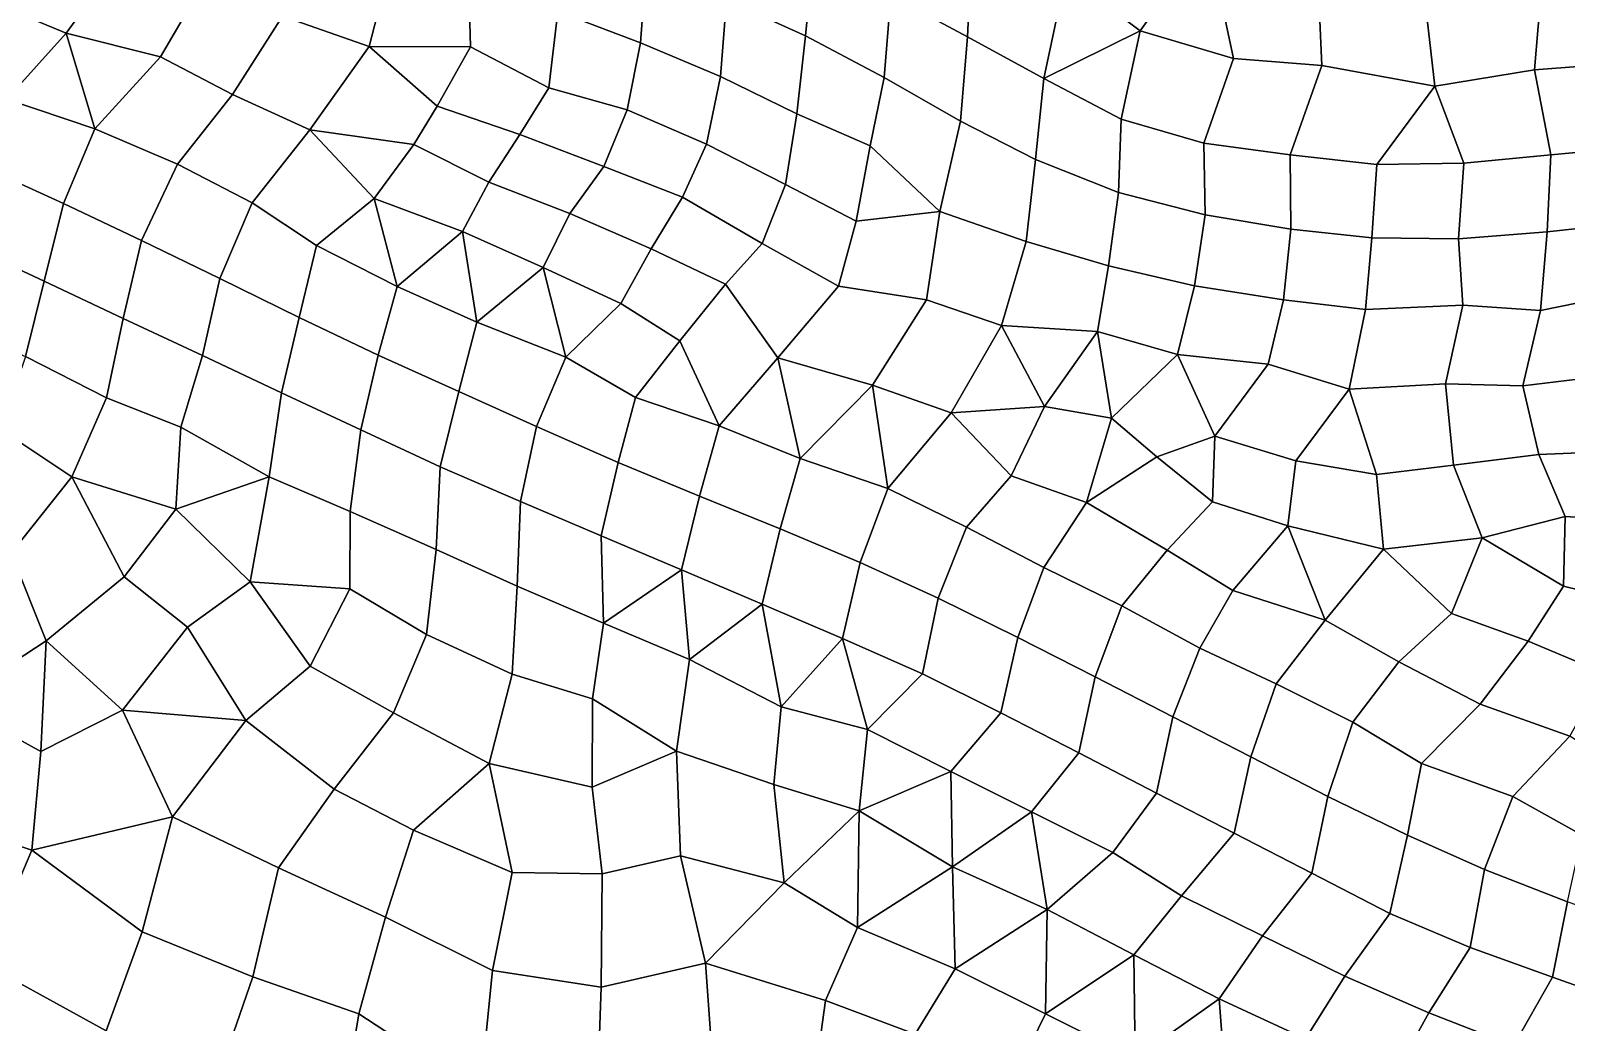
# Model space of a CAD drawing. Extents: x 391089 to 406232, y 6461839 to 6471033.
# Drawn here: x 402338.6 to 402426.8, y 6469712.3 to 6469769.2 of the extents above; entities that cross this region are included whole.
import ezdxf

# ---------------------------------------------------------------- set-up
doc = ezdxf.new("R2010")
doc.units = 0
doc.layers.add('MESH_ELEMS', color=18, linetype='CONTINUOUS')
doc.layers.add('MESH_NODES', color=18, linetype='CONTINUOUS')

msp = doc.modelspace()

# ---------------------------------------------------------------- linework, layer by layer
at = {"layer": 'MESH_ELEMS', "color": 178}
for points in [[(402402.341, 6469769.22, 1.005), (402406.213, 6469774.63, 0.934), (402400.548, 6469776.51, 0.962), (402398.069, 6469772.44, 1.011)], [(402378.597, 6469771, 0.669), (402383.129, 6469768.93, 0.712), (402383.582, 6469773.57, 0.915), (402378.987, 6469775.55, 0.883)], [(402340.678, 6469769.08, 0.218), (402343.689, 6469773.23, 0.322), (402339.646, 6469774.88, 0.326), (402336.082, 6469770.99, 0.221)], [(402353.1, 6469770.06, 0.331), (402358.067, 6469768.32, 0.32), (402359.41, 6469773.53, 0.558), (402354.979, 6469775.07, 0.487)], [(402373.976, 6469772.91, 0.663), (402369.301, 6469774.74, 0.684), (402368.9, 6469770.34, 0.539), (402373.646, 6469768.54, 0.476)], [(402407.706, 6469767.64, 1.024), (402406.213, 6469774.63, 0.934), (402402.341, 6469769.22, 1.005), (402407.706, 6469767.64, 1.024)], [(402412.475, 6469773.7, 0.925), (402406.213, 6469774.63, 0.934), (402407.706, 6469767.64, 1.024), (402412.768, 6469767.24, 1.027)], [(402363.785, 6469772.48, 0.699), (402359.41, 6469773.53, 0.558), (402358.067, 6469768.32, 0.32), (402363.887, 6469768.31, 0.274)], [(402383.129, 6469768.93, 0.712), (402387.645, 6469766.54, 0.729), (402388.021, 6469771.26, 1.064), (402383.582, 6469773.57, 0.915)], [(402392.678, 6469774.14, 1.048), (402388.021, 6469771.26, 1.064), (402392.42, 6469768.87, 0.968), (402392.678, 6469774.14, 1.048)], [(402398.069, 6469772.44, 1.011), (402392.678, 6469774.14, 1.048), (402392.42, 6469768.87, 0.968), (402396.818, 6469766.48, 0.915)], [(402412.768, 6469767.24, 1.027), (402419.26, 6469766.04, 0.81), (402418.669, 6469771.26, 0.839), (402412.475, 6469773.7, 0.925)], [(402343.689, 6469773.23, 0.322), (402340.678, 6469769.08, 0.218), (402346.101, 6469767.73, 0.261), (402348.458, 6469771.77, 0.33)], [(402368.9, 6469770.34, 0.539), (402363.785, 6469772.48, 0.699), (402363.887, 6469768.31, 0.274), (402368.386, 6469765.95, 0.28)], [(402373.646, 6469768.54, 0.476), (402378.238, 6469766.6, 0.471), (402378.597, 6469771, 0.669), (402373.976, 6469772.91, 0.663)], [(402430.497, 6469767.4, 0.898), (402431.986, 6469772.59, 0.994), (402425.395, 6469771.97, 0.914), (402424.985, 6469766.99, 0.835)], [(402350.228, 6469765.56, 0.276), (402353.1, 6469770.06, 0.331), (402348.458, 6469771.77, 0.33), (402346.101, 6469767.73, 0.261)], [(402396.818, 6469766.48, 0.915), (402402.341, 6469769.22, 1.005), (402398.069, 6469772.44, 1.011), (402396.818, 6469766.48, 0.915)], [(402424.985, 6469766.99, 0.835), (402425.395, 6469771.97, 0.914), (402418.669, 6469771.26, 0.839), (402419.26, 6469766.04, 0.81)], [(402336.082, 6469770.99, 0.221), (402333.189, 6469767.33, 0.247), (402337.272, 6469765.29, 0.364), (402340.678, 6469769.08, 0.218)], [(402378.238, 6469766.6, 0.471), (402382.624, 6469764.45, 0.44), (402383.129, 6469768.93, 0.712), (402378.597, 6469771, 0.669)], [(402387.645, 6469766.54, 0.729), (402392.024, 6469764.03, 0.702), (402392.42, 6469768.87, 0.968), (402388.021, 6469771.26, 1.064)], [(402353.1, 6469770.06, 0.331), (402350.228, 6469765.56, 0.276), (402354.661, 6469763.53, 0.25), (402358.067, 6469768.32, 0.32)], [(402368.386, 6469765.95, 0.28), (402372.885, 6469764.68, 0.306), (402373.646, 6469768.54, 0.476), (402368.9, 6469770.34, 0.539)], [(402337.272, 6469765.29, 0.364), (402342.316, 6469763.59, 0.356), (402340.678, 6469769.08, 0.218), (402337.272, 6469765.29, 0.364)], [(402340.678, 6469769.08, 0.218), (402342.316, 6469763.59, 0.356), (402346.101, 6469767.73, 0.261), (402340.678, 6469769.08, 0.218)], [(402387.645, 6469766.54, 0.729), (402383.129, 6469768.93, 0.712), (402382.624, 6469764.45, 0.44), (402386.846, 6469762.62, 0.488)], [(402401.251, 6469764.15, 0.925), (402402.341, 6469769.22, 1.005), (402396.818, 6469766.48, 0.915), (402401.251, 6469764.15, 0.925)], [(402407.706, 6469767.64, 1.024), (402402.341, 6469769.22, 1.005), (402401.251, 6469764.15, 0.925), (402406, 6469762.77, 0.928)], [(402358.067, 6469768.32, 0.32), (402354.661, 6469763.53, 0.25), (402360.638, 6469762.7, 0.161), (402361.974, 6469764.89, 0.183)], [(402358.067, 6469768.32, 0.32), (402361.974, 6469764.89, 0.183), (402363.887, 6469768.31, 0.274), (402358.067, 6469768.32, 0.32)], [(402366.724, 6469763.28, 0.229), (402368.386, 6469765.95, 0.28), (402363.887, 6469768.31, 0.274), (402361.974, 6469764.89, 0.183)], [(402372.885, 6469764.68, 0.306), (402377.449, 6469762.72, 0.288), (402378.238, 6469766.6, 0.471), (402373.646, 6469768.54, 0.476)], [(402396.818, 6469766.48, 0.915), (402392.42, 6469768.87, 0.968), (402392.024, 6469764.03, 0.702), (402396.325, 6469761.83, 0.686)], [(402347.065, 6469761.56, 0.358), (402350.228, 6469765.56, 0.276), (402346.101, 6469767.73, 0.261), (402342.316, 6469763.59, 0.356)], [(402410.963, 6469762.11, 0.954), (402412.768, 6469767.24, 1.027), (402407.706, 6469767.64, 1.024), (402406, 6469762.77, 0.928)], [(402415.935, 6469761.55, 0.845), (402419.26, 6469766.04, 0.81), (402412.768, 6469767.24, 1.027), (402410.963, 6469762.11, 0.954)], [(402430.497, 6469767.4, 0.898), (402424.985, 6469766.99, 0.835), (402425.915, 6469762.1, 0.808), (402430.899, 6469762.57, 0.83)], [(402382.624, 6469764.45, 0.44), (402378.238, 6469766.6, 0.471), (402377.449, 6469762.72, 0.288), (402381.97, 6469760.39, 0.246)], [(402392.024, 6469764.03, 0.702), (402387.645, 6469766.54, 0.729), (402386.846, 6469762.62, 0.488), (402390.839, 6469758.84, 0.503)], [(402401.251, 6469764.15, 0.925), (402396.818, 6469766.48, 0.915), (402396.325, 6469761.83, 0.686), (402401.098, 6469759.94, 0.644)], [(402420.932, 6469761.62, 0.779), (402425.915, 6469762.1, 0.808), (402424.985, 6469766.99, 0.835), (402419.26, 6469766.04, 0.81)], [(402351.353, 6469759.35, 0.439), (402354.661, 6469763.53, 0.25), (402350.228, 6469765.56, 0.276), (402347.065, 6469761.56, 0.358)], [(402371.549, 6469761.44, 0.229), (402372.885, 6469764.68, 0.306), (402368.386, 6469765.95, 0.28), (402366.724, 6469763.28, 0.229)], [(402419.26, 6469766.04, 0.81), (402415.935, 6469761.55, 0.845), (402420.932, 6469761.62, 0.779), (402419.26, 6469766.04, 0.81)], [(402342.316, 6469763.59, 0.356), (402337.272, 6469765.29, 0.364), (402335.823, 6469761.46, 1.236), (402340.521, 6469759.31, 0.835)], [(402364.942, 6469760.54, 0.173), (402366.724, 6469763.28, 0.229), (402361.974, 6469764.89, 0.183), (402360.638, 6469762.7, 0.161)], [(402376.06, 6469759.68, 0.225), (402377.449, 6469762.72, 0.288), (402372.885, 6469764.68, 0.306), (402371.549, 6469761.44, 0.229)], [(402386.846, 6469762.62, 0.488), (402382.624, 6469764.45, 0.44), (402381.97, 6469760.39, 0.246), (402386.038, 6469758.29, 0.403)], [(402396.325, 6469761.83, 0.686), (402392.024, 6469764.03, 0.702), (402390.839, 6469758.84, 0.503), (402395.804, 6469757.12, 0.549)], [(402406, 6469762.77, 0.928), (402401.251, 6469764.15, 0.925), (402401.098, 6469759.94, 0.644), (402406.067, 6469758.66, 0.737)], [(402340.521, 6469759.31, 0.835), (402345.011, 6469757.19, 0.786), (402347.065, 6469761.56, 0.358), (402342.316, 6469763.59, 0.356)], [(402355.059, 6469756.9, 0.487), (402358.358, 6469759.6, 0.185), (402354.661, 6469763.53, 0.25), (402351.353, 6469759.35, 0.439)], [(402360.638, 6469762.7, 0.161), (402354.661, 6469763.53, 0.25), (402358.358, 6469759.6, 0.185), (402360.638, 6469762.7, 0.161)], [(402371.549, 6469761.44, 0.229), (402366.724, 6469763.28, 0.229), (402364.942, 6469760.54, 0.173), (402369.603, 6469758.73, 0.174)], [(402410.963, 6469762.11, 0.954), (402406, 6469762.77, 0.928), (402406.067, 6469758.66, 0.737), (402410.99, 6469757.83, 0.889)], [(402363.429, 6469757.71, 0.236), (402364.942, 6469760.54, 0.173), (402360.638, 6469762.7, 0.161), (402358.358, 6469759.6, 0.185)], [(402381.97, 6469760.39, 0.246), (402377.449, 6469762.72, 0.288), (402376.06, 6469759.68, 0.225), (402380.633, 6469757.02, 0.247)], [(402390.839, 6469758.84, 0.503), (402386.846, 6469762.62, 0.488), (402386.038, 6469758.29, 0.403), (402390.839, 6469758.84, 0.503)], [(402415.935, 6469761.55, 0.845), (402410.963, 6469762.11, 0.954), (402410.99, 6469757.83, 0.889), (402415.648, 6469757.34, 0.812)], [(402425.714, 6469757.68, 1.011), (402425.915, 6469762.1, 0.808), (402420.932, 6469761.62, 0.779), (402420.616, 6469757.28, 1.009)], [(402430.655, 6469758.21, 1.023), (402430.899, 6469762.57, 0.83), (402425.915, 6469762.1, 0.808), (402425.714, 6469757.68, 1.011)], [(402334.86, 6469756.98, 1.026), (402339.408, 6469754.85, 1.02), (402340.521, 6469759.31, 0.835), (402335.823, 6469761.46, 1.236)], [(402351.353, 6469759.35, 0.439), (402347.065, 6469761.56, 0.358), (402345.011, 6469757.19, 0.786), (402349.495, 6469755, 1.112)], [(402374.26, 6469756.71, 0.227), (402376.06, 6469759.68, 0.225), (402371.549, 6469761.44, 0.229), (402369.603, 6469758.73, 0.174)], [(402401.098, 6469759.94, 0.644), (402396.325, 6469761.83, 0.686), (402395.804, 6469757.12, 0.549), (402400.515, 6469755.72, 0.529)], [(402420.616, 6469757.28, 1.009), (402420.932, 6469761.62, 0.779), (402415.935, 6469761.55, 0.845), (402415.648, 6469757.34, 0.812)], [(402368.06, 6469755.64, 0.241), (402369.603, 6469758.73, 0.174), (402364.942, 6469760.54, 0.173), (402363.429, 6469757.71, 0.236)], [(402386.038, 6469758.29, 0.403), (402381.97, 6469760.39, 0.246), (402380.633, 6469757.02, 0.247), (402385.03, 6469754.56, 0.375)], [(402339.408, 6469754.85, 1.02), (402343.955, 6469752.71, 1.034), (402345.011, 6469757.19, 0.786), (402340.521, 6469759.31, 0.835)], [(402349.495, 6469755, 1.112), (402354.052, 6469752.77, 0.95), (402355.059, 6469756.9, 0.487), (402351.353, 6469759.35, 0.439)], [(402358.358, 6469759.6, 0.185), (402355.059, 6469756.9, 0.487), (402359.692, 6469754.55, 0.487), (402358.358, 6469759.6, 0.185)], [(402363.429, 6469757.71, 0.236), (402358.358, 6469759.6, 0.185), (402359.692, 6469754.55, 0.487), (402363.429, 6469757.71, 0.236)], [(402376.06, 6469759.68, 0.225), (402374.26, 6469756.71, 0.227), (402378.532, 6469754.68, 0.282), (402380.633, 6469757.02, 0.247)], [(402406.067, 6469758.66, 0.737), (402401.098, 6469759.94, 0.644), (402400.515, 6469755.72, 0.529), (402405.47, 6469754.59, 0.484)], [(402372.526, 6469753.57, 0.338), (402374.26, 6469756.71, 0.227), (402369.603, 6469758.73, 0.174), (402368.06, 6469755.64, 0.241)], [(402390.081, 6469753.78, 0.442), (402390.839, 6469758.84, 0.503), (402386.038, 6469758.29, 0.403), (402385.03, 6469754.56, 0.375)], [(402395.804, 6469757.12, 0.549), (402390.839, 6469758.84, 0.503), (402390.081, 6469753.78, 0.442), (402394.371, 6469752.31, 0.462)], [(402410.99, 6469757.83, 0.889), (402406.067, 6469758.66, 0.737), (402405.47, 6469754.59, 0.484), (402410.57, 6469753.77, 0.549)], [(402364.256, 6469752.49, 0.426), (402363.429, 6469757.71, 0.236), (402359.692, 6469754.55, 0.487), (402364.256, 6469752.49, 0.426)], [(402364.256, 6469752.49, 0.426), (402368.06, 6469755.64, 0.241), (402363.429, 6469757.71, 0.236), (402364.256, 6469752.49, 0.426)], [(402415.648, 6469757.34, 0.812), (402410.99, 6469757.83, 0.889), (402410.57, 6469753.77, 0.549), (402415.282, 6469753.23, 0.73)], [(402425.328, 6469753.17, 1.131), (402425.714, 6469757.68, 1.011), (402420.616, 6469757.28, 1.009), (402420.86, 6469753.47, 1.091)], [(402430.771, 6469754.28, 0.981), (402430.655, 6469758.21, 1.023), (402425.714, 6469757.68, 1.011), (402425.328, 6469753.17, 1.131)], [(402339.408, 6469754.85, 1.02), (402334.86, 6469756.98, 1.026), (402333.58, 6469752.63, 1.114), (402338.349, 6469750.53, 1.104)], [(402343.955, 6469752.71, 1.034), (402348.503, 6469750.58, 1.087), (402349.495, 6469755, 1.112), (402345.011, 6469757.19, 0.786)], [(402354.052, 6469752.77, 0.95), (402358.589, 6469750.6, 0.975), (402359.692, 6469754.55, 0.487), (402355.059, 6469756.9, 0.487)], [(402375.92, 6469751.42, 0.443), (402378.532, 6469754.68, 0.282), (402374.26, 6469756.71, 0.227), (402372.526, 6469753.57, 0.338)], [(402385.03, 6469754.56, 0.375), (402380.633, 6469757.02, 0.247), (402378.532, 6469754.68, 0.282), (402381.545, 6469750.44, 0.409)], [(402394.371, 6469752.31, 0.462), (402399.899, 6469751.96, 0.438), (402400.515, 6469755.72, 0.529), (402395.804, 6469757.12, 0.549)], [(402420.616, 6469757.28, 1.009), (402415.648, 6469757.34, 0.812), (402415.282, 6469753.23, 0.73), (402420.86, 6469753.47, 1.091)], [(402404.489, 6469750.63, 0.39), (402405.47, 6469754.59, 0.484), (402400.515, 6469755.72, 0.529), (402399.899, 6469751.96, 0.438)], [(402343.955, 6469752.71, 1.034), (402339.408, 6469754.85, 1.02), (402338.349, 6469750.53, 1.104), (402342.994, 6469748.15, 1.141)], [(402354.052, 6469752.77, 0.95), (402349.495, 6469755, 1.112), (402348.503, 6469750.58, 1.087), (402353.05, 6469748.44, 1.104)], [(402369.363, 6469750.48, 0.752), (402368.06, 6469755.64, 0.241), (402364.256, 6469752.49, 0.426), (402369.363, 6469750.48, 0.752)], [(402369.363, 6469750.48, 0.752), (402372.526, 6469753.57, 0.338), (402368.06, 6469755.64, 0.241), (402369.363, 6469750.48, 0.752)], [(402364.256, 6469752.49, 0.426), (402359.692, 6469754.55, 0.487), (402358.589, 6469750.6, 0.975), (402363.222, 6469748.51, 0.991)], [(402381.545, 6469750.44, 0.409), (402378.532, 6469754.68, 0.282), (402375.92, 6469751.42, 0.443), (402378.173, 6469746.54, 0.976)], [(402386.967, 6469748.87, 0.461), (402390.081, 6469753.78, 0.442), (402385.03, 6469754.56, 0.375), (402381.545, 6469750.44, 0.409)], [(402409.697, 6469750.08, 0.48), (402410.57, 6469753.77, 0.549), (402405.47, 6469754.59, 0.484), (402404.489, 6469750.63, 0.39)], [(402430.005, 6469749.53, 1.024), (402430.771, 6469754.28, 0.981), (402425.328, 6469753.17, 1.131), (402424.313, 6469748.84, 0.67)], [(402373.375, 6469748.16, 0.891), (402375.92, 6469751.42, 0.443), (402372.526, 6469753.57, 0.338), (402369.363, 6469750.48, 0.752)], [(402391.492, 6469747.28, 0.466), (402394.371, 6469752.31, 0.462), (402390.081, 6469753.78, 0.442), (402386.967, 6469748.87, 0.461)], [(402414.348, 6469748.65, 0.512), (402415.282, 6469753.23, 0.73), (402410.57, 6469753.77, 0.549), (402409.697, 6469750.08, 0.48)], [(402419.878, 6469748.96, 0.536), (402420.86, 6469753.47, 1.091), (402415.282, 6469753.23, 0.73), (402414.348, 6469748.65, 0.512)], [(402424.313, 6469748.84, 0.67), (402425.328, 6469753.17, 1.131), (402420.86, 6469753.47, 1.091), (402419.878, 6469748.96, 0.536)], [(402342.994, 6469748.15, 1.141), (402347.259, 6469746.47, 1.198), (402348.503, 6469750.58, 1.087), (402343.955, 6469752.71, 1.034)], [(402358.589, 6469750.6, 0.975), (402354.052, 6469752.77, 0.95), (402353.05, 6469748.44, 1.104), (402357.598, 6469746.31, 1.13)], [(402369.363, 6469750.48, 0.752), (402364.256, 6469752.49, 0.426), (402363.222, 6469748.51, 0.991), (402367.688, 6469746.51, 1.069)], [(402396.85, 6469747.65, 0.42), (402394.371, 6469752.31, 0.462), (402391.492, 6469747.28, 0.466), (402396.85, 6469747.65, 0.42)], [(402399.899, 6469751.96, 0.438), (402394.371, 6469752.31, 0.462), (402396.85, 6469747.65, 0.42), (402399.899, 6469751.96, 0.438)], [(402375.92, 6469751.42, 0.443), (402373.375, 6469748.16, 0.891), (402378.173, 6469746.54, 0.976), (402375.92, 6469751.42, 0.443)], [(402400.691, 6469746.98, 0.398), (402399.899, 6469751.96, 0.438), (402396.85, 6469747.65, 0.42), (402400.691, 6469746.98, 0.398)], [(402399.899, 6469751.96, 0.438), (402400.691, 6469746.98, 0.398), (402404.489, 6469750.63, 0.39), (402399.899, 6469751.96, 0.438)], [(402336.921, 6469746.33, 1.184), (402340.998, 6469743.62, 1.238), (402342.994, 6469748.15, 1.141), (402338.349, 6469750.53, 1.104)], [(402353.05, 6469748.44, 1.104), (402348.503, 6469750.58, 1.087), (402347.259, 6469746.47, 1.198), (402352.331, 6469743.61, 1.243)], [(402363.222, 6469748.51, 0.991), (402358.589, 6469750.6, 0.975), (402357.598, 6469746.31, 1.13), (402362.149, 6469744.18, 1.146)], [(402373.375, 6469748.16, 0.891), (402369.363, 6469750.48, 0.752), (402367.688, 6469746.51, 1.069), (402372.369, 6469744.44, 1.08)], [(402378.173, 6469746.54, 0.976), (402382.823, 6469744.67, 0.972), (402381.545, 6469750.44, 0.409), (402378.173, 6469746.54, 0.976)], [(402381.545, 6469750.44, 0.409), (402382.823, 6469744.67, 0.972), (402386.967, 6469748.87, 0.461), (402381.545, 6469750.44, 0.409)], [(402403.299, 6469744.77, 0.445), (402406.625, 6469745.94, 0.423), (402404.489, 6469750.63, 0.39), (402400.691, 6469746.98, 0.398)], [(402406.625, 6469745.94, 0.423), (402409.697, 6469750.08, 0.48), (402404.489, 6469750.63, 0.39), (402406.625, 6469745.94, 0.423)], [(402409.697, 6469750.08, 0.48), (402406.625, 6469745.94, 0.423), (402411.276, 6469744.53, 0.437), (402414.348, 6469748.65, 0.512)], [(402430.005, 6469749.53, 1.024), (402424.313, 6469748.84, 0.67), (402425.23, 6469744.89, 0.511), (402430.343, 6469745.1, 0.72)], [(402386.967, 6469748.87, 0.461), (402382.823, 6469744.67, 0.972), (402387.855, 6469742.95, 0.945), (402386.967, 6469748.87, 0.461)], [(402387.855, 6469742.95, 0.945), (402391.492, 6469747.28, 0.466), (402386.967, 6469748.87, 0.461), (402387.855, 6469742.95, 0.945)], [(402414.348, 6469748.65, 0.512), (402411.276, 6469744.53, 0.437), (402415.904, 6469743.75, 0.456), (402414.348, 6469748.65, 0.512)], [(402419.878, 6469748.96, 0.536), (402414.348, 6469748.65, 0.512), (402415.904, 6469743.75, 0.456), (402420.335, 6469744.29, 0.493)], [(402424.313, 6469748.84, 0.67), (402419.878, 6469748.96, 0.536), (402420.335, 6469744.29, 0.493), (402425.23, 6469744.89, 0.511)], [(402347.259, 6469746.47, 1.198), (402342.994, 6469748.15, 1.141), (402340.998, 6469743.62, 1.238), (402346.975, 6469741.75, 1.328)], [(402357.598, 6469746.31, 1.13), (402353.05, 6469748.44, 1.104), (402352.331, 6469743.61, 1.243), (402356.977, 6469741.62, 1.246)], [(402367.688, 6469746.51, 1.069), (402363.222, 6469748.51, 0.991), (402362.149, 6469744.18, 1.146), (402366.762, 6469742.19, 1.165)], [(402378.173, 6469746.54, 0.976), (402373.375, 6469748.16, 0.891), (402372.369, 6469744.44, 1.08), (402377.034, 6469742.51, 0.996)], [(402392.369, 6469740.73, 0.938), (402394.927, 6469743.67, 0.655), (402391.492, 6469747.28, 0.466), (402387.855, 6469742.95, 0.945)], [(402396.85, 6469747.65, 0.42), (402391.492, 6469747.28, 0.466), (402394.927, 6469743.67, 0.655), (402396.85, 6469747.65, 0.42)], [(402399.255, 6469742.15, 0.592), (402400.691, 6469746.98, 0.398), (402396.85, 6469747.65, 0.42), (402394.927, 6469743.67, 0.655)], [(402400.691, 6469746.98, 0.398), (402399.255, 6469742.15, 0.592), (402403.299, 6469744.77, 0.445), (402400.691, 6469746.98, 0.398)], [(402337.526, 6469739.23, 1.238), (402340.998, 6469743.62, 1.238), (402336.921, 6469746.33, 1.184), (402333.267, 6469742.75, 1.203)], [(402346.975, 6469741.75, 1.328), (402352.331, 6469743.61, 1.243), (402347.259, 6469746.47, 1.198), (402346.975, 6469741.75, 1.328)], [(402356.977, 6469741.62, 1.246), (402361.915, 6469739.45, 1.268), (402362.149, 6469744.18, 1.146), (402357.598, 6469746.31, 1.13)], [(402372.369, 6469744.44, 1.08), (402367.688, 6469746.51, 1.069), (402366.762, 6469742.19, 1.165), (402371.387, 6469740.23, 1.127)], [(402377.034, 6469742.51, 0.996), (402381.679, 6469740.62, 0.999), (402382.823, 6469744.67, 0.972), (402378.173, 6469746.54, 0.976)], [(402403.299, 6469744.77, 0.445), (402406.502, 6469742.18, 0.464), (402406.625, 6469745.94, 0.423), (402403.299, 6469744.77, 0.445)], [(402411.276, 6469744.53, 0.437), (402406.625, 6469745.94, 0.423), (402406.502, 6469742.18, 0.464), (402410.822, 6469740.81, 0.455)], [(402377.034, 6469742.51, 0.996), (402372.369, 6469744.44, 1.08), (402371.387, 6469740.23, 1.127), (402376.011, 6469738.27, 1.08)], [(402387.855, 6469742.95, 0.945), (402382.823, 6469744.67, 0.972), (402381.679, 6469740.62, 0.999), (402386.26, 6469738.7, 0.999)], [(402403.299, 6469744.77, 0.445), (402399.255, 6469742.15, 0.592), (402403.901, 6469739.41, 0.67), (402406.502, 6469742.18, 0.464)], [(402410.822, 6469740.81, 0.455), (402416.304, 6469739.46, 0.458), (402415.904, 6469743.75, 0.456), (402411.276, 6469744.53, 0.437)], [(402420.335, 6469744.29, 0.493), (402415.904, 6469743.75, 0.456), (402416.304, 6469739.46, 0.458), (402421.974, 6469740.11, 0.481)], [(402421.974, 6469740.11, 0.481), (402426.743, 6469741.33, 0.463), (402425.23, 6469744.89, 0.511), (402420.335, 6469744.29, 0.493)], [(402430.343, 6469745.1, 0.72), (402425.23, 6469744.89, 0.511), (402426.743, 6469741.33, 0.463), (402430.484, 6469741.11, 0.63)], [(402344.013, 6469737.87, 1.33), (402340.998, 6469743.62, 1.238), (402337.526, 6469739.23, 1.238), (402339.526, 6469734.2, 1.248)], [(402340.998, 6469743.62, 1.238), (402344.013, 6469737.87, 1.33), (402346.975, 6469741.75, 1.328), (402340.998, 6469743.62, 1.238)], [(402346.975, 6469741.75, 1.328), (402351.246, 6469737.59, 1.328), (402352.331, 6469743.61, 1.243), (402346.975, 6469741.75, 1.328)], [(402356.977, 6469741.62, 1.246), (402352.331, 6469743.61, 1.243), (402351.246, 6469737.59, 1.328), (402356.959, 6469737.19, 1.284)], [(402366.762, 6469742.19, 1.165), (402362.149, 6469744.18, 1.146), (402361.915, 6469739.45, 1.268), (402366.582, 6469737.34, 1.245)], [(402394.927, 6469743.67, 0.655), (402392.369, 6469740.73, 0.938), (402396.814, 6469738.41, 0.873), (402399.255, 6469742.15, 0.592)], [(402381.679, 6469740.62, 0.999), (402377.034, 6469742.51, 0.996), (402376.011, 6469738.27, 1.08), (402380.636, 6469736.31, 1.095)], [(402392.369, 6469740.73, 0.938), (402387.855, 6469742.95, 0.945), (402386.26, 6469738.7, 0.999), (402390.742, 6469736.64, 1.009)], [(402347.648, 6469734.98, 1.285), (402351.246, 6469737.59, 1.328), (402346.975, 6469741.75, 1.328), (402344.013, 6469737.87, 1.33)], [(402361.915, 6469739.45, 1.268), (402356.977, 6469741.62, 1.246), (402356.959, 6469737.19, 1.284), (402361.372, 6469734.57, 1.302)], [(402371.387, 6469740.23, 1.127), (402366.762, 6469742.19, 1.165), (402366.582, 6469737.34, 1.245), (402371.537, 6469735.22, 1.196)], [(402401.291, 6469736.2, 0.902), (402403.901, 6469739.41, 0.67), (402399.255, 6469742.15, 0.592), (402396.814, 6469738.41, 0.873)], [(402407.653, 6469737.09, 0.889), (402410.822, 6469740.81, 0.455), (402406.502, 6469742.18, 0.464), (402403.901, 6469739.41, 0.67)], [(402396.814, 6469738.41, 0.873), (402392.369, 6469740.73, 0.938), (402390.742, 6469736.64, 1.009), (402395.309, 6469734.39, 0.979)], [(402407.653, 6469737.09, 0.889), (402412.956, 6469735.39, 0.793), (402410.822, 6469740.81, 0.455), (402407.653, 6469737.09, 0.889)], [(402416.304, 6469739.46, 0.458), (402410.822, 6469740.81, 0.455), (402412.956, 6469735.39, 0.793), (402416.304, 6469739.46, 0.458)], [(402421.974, 6469740.11, 0.481), (402426.65, 6469737.33, 0.463), (402426.743, 6469741.33, 0.463), (402421.974, 6469740.11, 0.481)], [(402430.484, 6469741.11, 0.63), (402426.743, 6469741.33, 0.463), (402426.65, 6469737.33, 0.463), (402431.336, 6469736.18, 0.501)], [(402371.537, 6469735.22, 1.196), (402376.011, 6469738.27, 1.08), (402371.387, 6469740.23, 1.127), (402371.537, 6469735.22, 1.196)], [(402386.26, 6469738.7, 0.999), (402381.679, 6469740.62, 0.999), (402380.636, 6469736.31, 1.095), (402385.26, 6469734.34, 1.119)], [(402416.304, 6469739.46, 0.458), (402420.221, 6469735.77, 0.669), (402421.974, 6469740.11, 0.481), (402416.304, 6469739.46, 0.458)], [(402421.974, 6469740.11, 0.481), (402420.221, 6469735.77, 0.669), (402424.625, 6469734.18, 0.744), (402426.65, 6469737.33, 0.463)], [(402339.526, 6469734.2, 1.248), (402337.526, 6469739.23, 1.238), (402332.122, 6469737.62, 1.175), (402334.111, 6469730.65, 1.13)], [(402361.372, 6469734.57, 1.302), (402366.28, 6469732.29, 1.323), (402366.582, 6469737.34, 1.245), (402361.915, 6469739.45, 1.268)], [(402405.77, 6469733.77, 0.899), (402407.653, 6469737.09, 0.889), (402403.901, 6469739.41, 0.67), (402401.291, 6469736.2, 0.902)], [(402417.185, 6469732.99, 1.061), (402420.221, 6469735.77, 0.669), (402416.304, 6469739.46, 0.458), (402412.956, 6469735.39, 0.793)], [(402376.465, 6469733.13, 1.168), (402376.011, 6469738.27, 1.08), (402371.537, 6469735.22, 1.196), (402376.465, 6469733.13, 1.168)], [(402376.011, 6469738.27, 1.08), (402376.465, 6469733.13, 1.168), (402380.636, 6469736.31, 1.095), (402376.011, 6469738.27, 1.08)], [(402385.26, 6469734.34, 1.119), (402389.851, 6469732.31, 1.119), (402390.742, 6469736.64, 1.009), (402386.26, 6469738.7, 0.999)], [(402401.291, 6469736.2, 0.902), (402396.814, 6469738.41, 0.873), (402395.309, 6469734.39, 0.979), (402399.763, 6469732.14, 0.984)], [(402343.923, 6469730.22, 1.188), (402347.648, 6469734.98, 1.285), (402344.013, 6469737.87, 1.33), (402339.526, 6469734.2, 1.248)], [(402354.68, 6469732.74, 1.267), (402351.246, 6469737.59, 1.328), (402347.648, 6469734.98, 1.285), (402350.993, 6469729.63, 1.233)], [(402356.959, 6469737.19, 1.284), (402351.246, 6469737.59, 1.328), (402354.68, 6469732.74, 1.267), (402356.959, 6469737.19, 1.284)], [(402361.372, 6469734.57, 1.302), (402356.959, 6469737.19, 1.284), (402354.68, 6469732.74, 1.267), (402359.476, 6469730.06, 1.311)], [(402366.28, 6469732.29, 1.323), (402370.9, 6469730.87, 1.28), (402371.537, 6469735.22, 1.196), (402366.582, 6469737.34, 1.245)], [(402429.036, 6469732.33, 0.799), (402431.336, 6469736.18, 0.501), (402426.65, 6469737.33, 0.463), (402424.625, 6469734.18, 0.744)], [(402376.465, 6469733.13, 1.168), (402381.727, 6469730.41, 1.18), (402380.636, 6469736.31, 1.095), (402376.465, 6469733.13, 1.168)], [(402381.727, 6469730.41, 1.18), (402385.26, 6469734.34, 1.119), (402380.636, 6469736.31, 1.095), (402381.727, 6469730.41, 1.18)], [(402395.309, 6469734.39, 0.979), (402390.742, 6469736.64, 1.009), (402389.851, 6469732.31, 1.119), (402394.346, 6469730.06, 1.089)], [(402410.156, 6469731.72, 0.884), (402412.956, 6469735.39, 0.793), (402407.653, 6469737.09, 0.889), (402405.77, 6469733.77, 0.899)], [(402405.77, 6469733.77, 0.899), (402401.291, 6469736.2, 0.902), (402399.763, 6469732.14, 0.984), (402404.221, 6469729.83, 0.983)], [(402421.87, 6469730.57, 1.138), (402424.625, 6469734.18, 0.744), (402420.221, 6469735.77, 0.669), (402417.185, 6469732.99, 1.061)], [(402343.923, 6469730.22, 1.188), (402350.993, 6469729.63, 1.233), (402347.648, 6469734.98, 1.285), (402343.923, 6469730.22, 1.188)], [(402359.476, 6469730.06, 1.311), (402364.963, 6469727.15, 1.353), (402366.28, 6469732.29, 1.323), (402361.372, 6469734.57, 1.302)], [(402376.465, 6469733.13, 1.168), (402371.537, 6469735.22, 1.196), (402370.9, 6469730.87, 1.28), (402375.721, 6469727.86, 1.234)], [(402412.956, 6469735.39, 0.793), (402410.156, 6469731.72, 0.884), (402414.548, 6469729.52, 0.911), (402417.185, 6469732.99, 1.061)], [(402334.111, 6469730.65, 1.13), (402339.217, 6469727.85, 1.143), (402339.526, 6469734.2, 1.248), (402334.111, 6469730.65, 1.13)], [(402343.923, 6469730.22, 1.188), (402339.526, 6469734.2, 1.248), (402339.217, 6469727.85, 1.143), (402343.923, 6469730.22, 1.188)], [(402385.26, 6469734.34, 1.119), (402381.727, 6469730.41, 1.18), (402386.679, 6469729.1, 1.222), (402385.26, 6469734.34, 1.119)], [(402385.26, 6469734.34, 1.119), (402386.679, 6469729.1, 1.222), (402389.851, 6469732.31, 1.119), (402385.26, 6469734.34, 1.119)], [(402399.763, 6469732.14, 0.984), (402395.309, 6469734.39, 0.979), (402394.346, 6469730.06, 1.089), (402398.811, 6469727.76, 1.104)], [(402404.221, 6469729.83, 0.983), (402408.699, 6469727.54, 0.982), (402410.156, 6469731.72, 0.884), (402405.77, 6469733.77, 0.899)], [(402427.007, 6469728.73, 1.11), (402429.036, 6469732.33, 0.799), (402424.625, 6469734.18, 0.744), (402421.87, 6469730.57, 1.138)], [(402381.727, 6469730.41, 1.18), (402376.465, 6469733.13, 1.168), (402375.721, 6469727.86, 1.234), (402381.315, 6469725.95, 1.185)], [(402418.495, 6469727.16, 1.006), (402421.87, 6469730.57, 1.138), (402417.185, 6469732.99, 1.061), (402414.548, 6469729.52, 0.911)], [(402356.061, 6469725.69, 1.295), (402359.476, 6469730.06, 1.311), (402354.68, 6469732.74, 1.267), (402350.993, 6469729.63, 1.233)], [(402370.9, 6469730.87, 1.28), (402366.28, 6469732.29, 1.323), (402364.963, 6469727.15, 1.353), (402370.874, 6469725.8, 1.311)], [(402391.473, 6469726.7, 1.19), (402394.346, 6469730.06, 1.089), (402389.851, 6469732.31, 1.119), (402386.679, 6469729.1, 1.222)], [(402398.811, 6469727.76, 1.104), (402403.276, 6469725.46, 1.077), (402404.221, 6469729.83, 0.983), (402399.763, 6469732.14, 0.984)], [(402408.699, 6469727.54, 0.982), (402413.123, 6469725.26, 0.991), (402414.548, 6469729.52, 0.911), (402410.156, 6469731.72, 0.884)], [(402331.474, 6469724.59, 1.061), (402338.701, 6469722.17, 1.17), (402339.217, 6469727.85, 1.143), (402334.111, 6469730.65, 1.13)], [(402346.782, 6469724.1, 1.194), (402343.923, 6469730.22, 1.188), (402339.217, 6469727.85, 1.143), (402338.701, 6469722.17, 1.17)], [(402350.993, 6469729.63, 1.233), (402343.923, 6469730.22, 1.188), (402346.782, 6469724.1, 1.194), (402350.993, 6469729.63, 1.233)], [(402370.874, 6469725.8, 1.311), (402375.721, 6469727.86, 1.234), (402370.9, 6469730.87, 1.28), (402370.874, 6469725.8, 1.311)], [(402386.679, 6469729.1, 1.222), (402381.727, 6469730.41, 1.18), (402381.315, 6469725.95, 1.185), (402386.212, 6469724.43, 1.191)], [(402423.741, 6469725.25, 1.012), (402427.007, 6469728.73, 1.11), (402421.87, 6469730.57, 1.138), (402418.495, 6469727.16, 1.006)], [(402352.875, 6469721.17, 1.252), (402356.061, 6469725.69, 1.295), (402350.993, 6469729.63, 1.233), (402346.782, 6469724.1, 1.194)], [(402360.624, 6469723.33, 1.327), (402364.963, 6469727.15, 1.353), (402359.476, 6469730.06, 1.311), (402356.061, 6469725.69, 1.295)], [(402396.106, 6469724.37, 1.191), (402398.811, 6469727.76, 1.104), (402394.346, 6469730.06, 1.089), (402391.473, 6469726.7, 1.19)], [(402403.276, 6469725.46, 1.077), (402407.74, 6469723.15, 1.066), (402408.699, 6469727.54, 0.982), (402404.221, 6469729.83, 0.983)], [(402418.495, 6469727.16, 1.006), (402414.548, 6469729.52, 0.911), (402413.123, 6469725.26, 0.991), (402417.699, 6469723.04, 1.038)], [(402386.679, 6469729.1, 1.222), (402386.212, 6469724.43, 1.191), (402391.473, 6469726.7, 1.19), (402386.679, 6469729.1, 1.222)], [(402427.727, 6469723.04, 1.023), (402430.391, 6469726.49, 0.975), (402427.007, 6469728.73, 1.11), (402423.741, 6469725.25, 1.012)], [(402370.874, 6469725.8, 1.311), (402371.456, 6469720.82, 1.297), (402375.959, 6469721.86, 1.239), (402375.721, 6469727.86, 1.234)], [(402375.959, 6469721.86, 1.239), (402381.894, 6469720.31, 1.154), (402381.315, 6469725.95, 1.185), (402375.721, 6469727.86, 1.234)], [(402400.773, 6469722.04, 1.2), (402403.276, 6469725.46, 1.077), (402398.811, 6469727.76, 1.104), (402396.106, 6469724.37, 1.191)], [(402407.74, 6469723.15, 1.066), (402412.205, 6469720.85, 1.086), (402413.123, 6469725.26, 0.991), (402408.699, 6469727.54, 0.982)], [(402366.291, 6469720.89, 1.336), (402364.963, 6469727.15, 1.353), (402360.624, 6469723.33, 1.327), (402366.291, 6469720.89, 1.336)], [(402370.874, 6469725.8, 1.311), (402364.963, 6469727.15, 1.353), (402366.291, 6469720.89, 1.336), (402371.456, 6469720.82, 1.297)], [(402391.473, 6469726.7, 1.19), (402386.212, 6469724.43, 1.191), (402391.566, 6469721.22, 1.208), (402391.473, 6469726.7, 1.19)], [(402391.566, 6469721.22, 1.208), (402396.106, 6469724.37, 1.191), (402391.473, 6469726.7, 1.19), (402391.566, 6469721.22, 1.208)], [(402417.699, 6469723.04, 1.038), (402422.113, 6469721.07, 1.06), (402423.741, 6469725.25, 1.012), (402418.495, 6469727.16, 1.006)], [(402386.212, 6469724.43, 1.191), (402381.315, 6469725.95, 1.185), (402381.894, 6469720.31, 1.154), (402386.212, 6469724.43, 1.191)], [(402359.011, 6469718.34, 1.323), (402360.624, 6469723.33, 1.327), (402356.061, 6469725.69, 1.295), (402352.875, 6469721.17, 1.252)], [(402404.705, 6469719.56, 1.155), (402407.74, 6469723.15, 1.066), (402403.276, 6469725.46, 1.077), (402400.773, 6469722.04, 1.2)], [(402417.699, 6469723.04, 1.038), (402413.123, 6469725.26, 0.991), (402412.205, 6469720.85, 1.086), (402416.669, 6469718.55, 1.099)], [(402422.113, 6469721.07, 1.06), (402426.87, 6469719.21, 1.087), (402427.727, 6469723.04, 1.023), (402423.741, 6469725.25, 1.012)], [(402335.934, 6469715.68, 1.079), (402338.701, 6469722.17, 1.17), (402331.474, 6469724.59, 1.061), (402328.72, 6469719.23, 0.97)], [(402346.782, 6469724.1, 1.194), (402338.701, 6469722.17, 1.17), (402345.05, 6469717.48, 1.147), (402346.782, 6469724.1, 1.194)], [(402345.05, 6469717.48, 1.147), (402351.402, 6469714.9, 1.139), (402352.875, 6469721.17, 1.252), (402346.782, 6469724.1, 1.194)], [(402386.212, 6469724.43, 1.191), (402381.894, 6469720.31, 1.154), (402386.11, 6469717.74, 1.156), (402386.212, 6469724.43, 1.191)], [(402391.566, 6469721.22, 1.208), (402386.212, 6469724.43, 1.191), (402386.11, 6469717.74, 1.156), (402391.566, 6469721.22, 1.208)], [(402391.566, 6469721.22, 1.208), (402397.006, 6469718.78, 1.211), (402396.106, 6469724.37, 1.191), (402391.566, 6469721.22, 1.208)], [(402400.773, 6469722.04, 1.2), (402396.106, 6469724.37, 1.191), (402397.006, 6469718.78, 1.211), (402400.773, 6469722.04, 1.2)], [(402359.011, 6469718.34, 1.323), (402365.162, 6469715.27, 1.257), (402366.291, 6469720.89, 1.336), (402360.624, 6469723.33, 1.327)], [(402409.359, 6469717.25, 1.136), (402412.205, 6469720.85, 1.086), (402407.74, 6469723.15, 1.066), (402404.705, 6469719.56, 1.155)], [(402416.669, 6469718.55, 1.099), (402421.292, 6469716.58, 1.149), (402422.113, 6469721.07, 1.06), (402417.699, 6469723.04, 1.038)], [(402335.934, 6469715.68, 1.079), (402342.972, 6469711.8, 1.08), (402345.05, 6469717.48, 1.147), (402338.701, 6469722.17, 1.17)], [(402371.456, 6469720.82, 1.297), (402371.391, 6469714.31, 1.226), (402377.384, 6469715.69, 1.152), (402375.959, 6469721.86, 1.239)], [(402375.959, 6469721.86, 1.239), (402377.384, 6469715.69, 1.152), (402381.894, 6469720.31, 1.154), (402375.959, 6469721.86, 1.239)], [(402401.982, 6469716.16, 1.173), (402404.705, 6469719.56, 1.155), (402400.773, 6469722.04, 1.2), (402397.006, 6469718.78, 1.211)], [(402351.402, 6469714.9, 1.139), (402357.483, 6469712.79, 1.16), (402359.011, 6469718.34, 1.323), (402352.875, 6469721.17, 1.252)], [(402365.162, 6469715.27, 1.257), (402371.391, 6469714.31, 1.226), (402371.456, 6469720.82, 1.297), (402366.291, 6469720.89, 1.336)], [(402391.566, 6469721.22, 1.208), (402386.11, 6469717.74, 1.156), (402391.723, 6469715.36, 1.163), (402391.566, 6469721.22, 1.208)], [(402391.723, 6469715.36, 1.163), (402397.006, 6469718.78, 1.211), (402391.566, 6469721.22, 1.208), (402391.723, 6469715.36, 1.163)], [(402414.086, 6469714.95, 1.158), (402416.669, 6469718.55, 1.099), (402412.205, 6469720.85, 1.086), (402409.359, 6469717.25, 1.136)], [(402426.87, 6469719.21, 1.087), (402422.113, 6469721.07, 1.06), (402421.292, 6469716.58, 1.149), (402426.023, 6469714.89, 1.201)], [(402381.894, 6469720.31, 1.154), (402377.384, 6469715.69, 1.152), (402384.278, 6469713.55, 1.183), (402386.11, 6469717.74, 1.156)], [(402404.705, 6469719.56, 1.155), (402401.982, 6469716.16, 1.173), (402406.877, 6469713.65, 1.171), (402409.359, 6469717.25, 1.136)], [(402397.006, 6469718.78, 1.211), (402391.723, 6469715.36, 1.163), (402396.914, 6469712.79, 1.145), (402397.006, 6469718.78, 1.211)], [(402401.982, 6469716.16, 1.173), (402397.006, 6469718.78, 1.211), (402396.914, 6469712.79, 1.145), (402401.982, 6469716.16, 1.173)], [(402426.023, 6469714.89, 1.201), (402430.756, 6469713.21, 1.116), (402431.44, 6469717.55, 1.058), (402426.87, 6469719.21, 1.087)], [(402357.483, 6469712.79, 1.16), (402364.45, 6469708.22, 1.077), (402365.162, 6469715.27, 1.257), (402359.011, 6469718.34, 1.323)], [(402418.912, 6469712.83, 1.203), (402421.292, 6469716.58, 1.149), (402416.669, 6469718.55, 1.099), (402414.086, 6469714.95, 1.158)], [(402351.402, 6469714.9, 1.139), (402345.05, 6469717.48, 1.147), (402342.972, 6469711.8, 1.08), (402348.992, 6469707.92, 0.975)], [(402389.429, 6469711.62, 1.182), (402391.723, 6469715.36, 1.163), (402386.11, 6469717.74, 1.156), (402384.278, 6469713.55, 1.183)], [(402409.359, 6469717.25, 1.136), (402406.877, 6469713.65, 1.171), (402411.835, 6469711.35, 1.192), (402414.086, 6469714.95, 1.158)], [(402396.914, 6469712.79, 1.145), (402402.049, 6469710.22, 1.174), (402401.982, 6469716.16, 1.173), (402396.914, 6469712.79, 1.145)], [(402406.877, 6469713.65, 1.171), (402401.982, 6469716.16, 1.173), (402402.049, 6469710.22, 1.174), (402406.877, 6469713.65, 1.171)], [(402423.781, 6469710.94, 1.237), (402426.023, 6469714.89, 1.201), (402421.292, 6469716.58, 1.149), (402418.912, 6469712.83, 1.203)], [(402342.972, 6469711.8, 1.08), (402335.934, 6469715.68, 1.079), (402337.522, 6469706.42, 1.016), (402342.972, 6469711.8, 1.08)], [(402371.391, 6469714.31, 1.226), (402365.162, 6469715.27, 1.257), (402364.45, 6469708.22, 1.077), (402371.145, 6469707.27, 1.141)], [(402377.832, 6469709.55, 1.191), (402377.384, 6469715.69, 1.152), (402371.391, 6469714.31, 1.226), (402371.145, 6469707.27, 1.141)], [(402384.278, 6469713.55, 1.183), (402377.384, 6469715.69, 1.152), (402377.832, 6469709.55, 1.191), (402383.441, 6469707.46, 1.274)], [(402396.914, 6469712.79, 1.145), (402391.723, 6469715.36, 1.163), (402389.429, 6469711.62, 1.182), (402394.496, 6469707.84, 1.17)], [(402357.483, 6469712.79, 1.16), (402351.402, 6469714.9, 1.139), (402348.992, 6469707.92, 0.975), (402356.206, 6469704.94, 0.976)], [(402416.855, 6469709.1, 1.242), (402418.912, 6469712.83, 1.203), (402414.086, 6469714.95, 1.158), (402411.835, 6469711.35, 1.192)], [(402428.684, 6469709.16, 1.186), (402430.756, 6469713.21, 1.116), (402426.023, 6469714.89, 1.201), (402423.781, 6469710.94, 1.237)], [(402389.429, 6469711.62, 1.182), (402384.278, 6469713.55, 1.183), (402383.441, 6469707.46, 1.274), (402389.19, 6469705.65, 1.23)], [(402402.049, 6469710.22, 1.174), (402407.338, 6469707.54, 1.22), (402406.877, 6469713.65, 1.171), (402402.049, 6469710.22, 1.174)], [(402406.877, 6469713.65, 1.171), (402407.338, 6469707.54, 1.22), (402411.835, 6469711.35, 1.192), (402406.877, 6469713.65, 1.171)], [(402364.45, 6469708.22, 1.077), (402357.483, 6469712.79, 1.16), (402356.206, 6469704.94, 0.976), (402364.45, 6469708.22, 1.077)], [(402394.496, 6469707.84, 1.17), (402400.297, 6469706.14, 1.206), (402402.049, 6469710.22, 1.174), (402396.914, 6469712.79, 1.145)], [(402421.941, 6469706.99, 1.296), (402423.781, 6469710.94, 1.237), (402418.912, 6469712.83, 1.203), (402416.855, 6469709.1, 1.242)]]:
    msp.add_3dface(points, dxfattribs=at)
at = {"layer": 'MESH_NODES', "color": 18}
for p in [(402340.678, 6469769.08, 0.218), (402383.129, 6469768.93, 0.712), (402402.341, 6469769.22, 1.005), (402358.067, 6469768.32, 0.32), (402363.887, 6469768.31, 0.274), (402373.646, 6469768.54, 0.476), (402392.42, 6469768.87, 0.968), (402346.101, 6469767.73, 0.261), (402407.706, 6469767.64, 1.024), (402412.768, 6469767.24, 1.027), (402378.238, 6469766.6, 0.471), (402387.645, 6469766.54, 0.729), (402396.818, 6469766.48, 0.915), (402424.985, 6469766.99, 0.835), (402350.228, 6469765.56, 0.276), (402368.386, 6469765.95, 0.28), (402419.26, 6469766.04, 0.81), (402361.974, 6469764.89, 0.183), (402372.885, 6469764.68, 0.306), (402382.624, 6469764.45, 0.44), (402392.024, 6469764.03, 0.702), (402401.251, 6469764.15, 0.925), (402342.316, 6469763.59, 0.356), (402354.661, 6469763.53, 0.25), (402366.724, 6469763.28, 0.229), (402406, 6469762.77, 0.928), (402360.638, 6469762.7, 0.161), (402377.449, 6469762.72, 0.288), (402386.846, 6469762.62, 0.488), (402410.963, 6469762.11, 0.954), (402425.915, 6469762.1, 0.808), (402347.065, 6469761.56, 0.358), (402371.549, 6469761.44, 0.229), (402396.325, 6469761.83, 0.686), (402415.935, 6469761.55, 0.845), (402420.932, 6469761.62, 0.779), (402364.942, 6469760.54, 0.173), (402381.97, 6469760.39, 0.246), (402340.521, 6469759.31, 0.835), (402351.353, 6469759.35, 0.439), (402358.358, 6469759.6, 0.185), (402376.06, 6469759.68, 0.225), (402401.098, 6469759.94, 0.644), (402369.603, 6469758.73, 0.174), (402390.839, 6469758.84, 0.503), (402406.067, 6469758.66, 0.737), (402363.429, 6469757.71, 0.236), (402386.038, 6469758.29, 0.403), (402410.99, 6469757.83, 0.889), (402425.714, 6469757.68, 1.011), (402345.011, 6469757.19, 0.786), (402355.059, 6469756.9, 0.487), (402374.26, 6469756.71, 0.227), (402380.633, 6469757.02, 0.247), (402395.804, 6469757.12, 0.549), (402415.648, 6469757.34, 0.812), (402420.616, 6469757.28, 1.009), (402400.515, 6469755.72, 0.529), (402339.408, 6469754.85, 1.02), (402349.495, 6469755, 1.112), (402368.06, 6469755.64, 0.241), (402359.692, 6469754.55, 0.487), (402378.532, 6469754.68, 0.282), (402385.03, 6469754.56, 0.375), (402405.47, 6469754.59, 0.484), (402372.526, 6469753.57, 0.338), (402390.081, 6469753.78, 0.442), (402410.57, 6469753.77, 0.549), (402415.282, 6469753.23, 0.73), (402420.86, 6469753.47, 1.091), (402425.328, 6469753.17, 1.131), (402343.955, 6469752.71, 1.034), (402354.052, 6469752.77, 0.95), (402364.256, 6469752.49, 0.426), (402394.371, 6469752.31, 0.462), (402375.92, 6469751.42, 0.443), (402399.899, 6469751.96, 0.438), (402348.503, 6469750.58, 1.087), (402358.589, 6469750.6, 0.975), (402369.363, 6469750.48, 0.752), (402381.545, 6469750.44, 0.409), (402404.489, 6469750.63, 0.39), (402409.697, 6469750.08, 0.48), (402386.967, 6469748.87, 0.461), (402414.348, 6469748.65, 0.512), (402419.878, 6469748.96, 0.536), (402424.313, 6469748.84, 0.67), (402342.994, 6469748.15, 1.141), (402353.05, 6469748.44, 1.104), (402363.222, 6469748.51, 0.991), (402373.375, 6469748.16, 0.891), (402391.492, 6469747.28, 0.466), (402396.85, 6469747.65, 0.42), (402400.691, 6469746.98, 0.398), (402347.259, 6469746.47, 1.198), (402357.598, 6469746.31, 1.13), (402367.688, 6469746.51, 1.069), (402378.173, 6469746.54, 0.976), (402406.625, 6469745.94, 0.423), (402372.369, 6469744.44, 1.08), (402382.823, 6469744.67, 0.972), (402403.299, 6469744.77, 0.445), (402411.276, 6469744.53, 0.437), (402420.335, 6469744.29, 0.493), (402425.23, 6469744.89, 0.511), (402340.998, 6469743.62, 1.238), (402352.331, 6469743.61, 1.243), (402362.149, 6469744.18, 1.146), (402394.927, 6469743.67, 0.655), (402415.904, 6469743.75, 0.456), (402377.034, 6469742.51, 0.996), (402387.855, 6469742.95, 0.945), (402346.975, 6469741.75, 1.328), (402356.977, 6469741.62, 1.246), (402366.762, 6469742.19, 1.165), (402399.255, 6469742.15, 0.592), (402406.502, 6469742.18, 0.464), (402392.369, 6469740.73, 0.938), (402410.822, 6469740.81, 0.455), (402426.743, 6469741.33, 0.463), (402371.387, 6469740.23, 1.127), (402381.679, 6469740.62, 0.999), (402421.974, 6469740.11, 0.481), (402361.915, 6469739.45, 1.268), (402403.901, 6469739.41, 0.67), (402416.304, 6469739.46, 0.458), (402376.011, 6469738.27, 1.08), (402386.26, 6469738.7, 0.999), (402396.814, 6469738.41, 0.873), (402344.013, 6469737.87, 1.33), (402351.246, 6469737.59, 1.328), (402356.959, 6469737.19, 1.284), (402366.582, 6469737.34, 1.245), (402426.65, 6469737.33, 0.463), (402380.636, 6469736.31, 1.095), (402390.742, 6469736.64, 1.009), (402407.653, 6469737.09, 0.889), (402401.291, 6469736.2, 0.902), (402420.221, 6469735.77, 0.669), (402347.648, 6469734.98, 1.285), (402361.372, 6469734.57, 1.302), (402371.537, 6469735.22, 1.196), (402412.956, 6469735.39, 0.793), (402339.526, 6469734.2, 1.248), (402385.26, 6469734.34, 1.119), (402395.309, 6469734.39, 0.979), (402405.77, 6469733.77, 0.899), (402424.625, 6469734.18, 0.744), (402376.465, 6469733.13, 1.168), (402417.185, 6469732.99, 1.061), (402354.68, 6469732.74, 1.267), (402366.28, 6469732.29, 1.323), (402389.851, 6469732.31, 1.119), (402399.763, 6469732.14, 0.984), (402410.156, 6469731.72, 0.884), (402343.923, 6469730.22, 1.188), (402370.9, 6469730.87, 1.28), (402381.727, 6469730.41, 1.18), (402421.87, 6469730.57, 1.138), (402350.993, 6469729.63, 1.233), (402359.476, 6469730.06, 1.311), (402394.346, 6469730.06, 1.089), (402404.221, 6469729.83, 0.983), (402414.548, 6469729.52, 0.911), (402386.679, 6469729.1, 1.222), (402339.217, 6469727.85, 1.143), (402375.721, 6469727.86, 1.234), (402398.811, 6469727.76, 1.104), (402408.699, 6469727.54, 0.982), (402364.963, 6469727.15, 1.353), (402391.473, 6469726.7, 1.19), (402418.495, 6469727.16, 1.006), (402370.874, 6469725.8, 1.311), (402381.315, 6469725.95, 1.185), (402356.061, 6469725.69, 1.295), (402403.276, 6469725.46, 1.077), (402413.123, 6469725.26, 0.991), (402423.741, 6469725.25, 1.012), (402346.782, 6469724.1, 1.194), (402386.212, 6469724.43, 1.191), (402396.106, 6469724.37, 1.191), (402360.624, 6469723.33, 1.327), (402407.74, 6469723.15, 1.066), (402417.699, 6469723.04, 1.038), (402338.701, 6469722.17, 1.17), (402375.959, 6469721.86, 1.239), (402400.773, 6469722.04, 1.2), (402352.875, 6469721.17, 1.252), (402366.291, 6469720.89, 1.336), (402371.456, 6469720.82, 1.297), (402391.566, 6469721.22, 1.208), (402412.205, 6469720.85, 1.086), (402422.113, 6469721.07, 1.06), (402381.894, 6469720.31, 1.154), (402404.705, 6469719.56, 1.155), (402397.006, 6469718.78, 1.211), (402359.011, 6469718.34, 1.323), (402416.669, 6469718.55, 1.099), (402345.05, 6469717.48, 1.147), (402386.11, 6469717.74, 1.156), (402409.359, 6469717.25, 1.136), (402401.982, 6469716.16, 1.173), (402421.292, 6469716.58, 1.149), (402365.162, 6469715.27, 1.257), (402377.384, 6469715.69, 1.152), (402391.723, 6469715.36, 1.163), (402351.402, 6469714.9, 1.139), (402371.391, 6469714.31, 1.226), (402414.086, 6469714.95, 1.158), (402426.023, 6469714.89, 1.201), (402384.278, 6469713.55, 1.183), (402406.877, 6469713.65, 1.171), (402357.483, 6469712.79, 1.16), (402396.914, 6469712.79, 1.145), (402418.912, 6469712.83, 1.203)]:
    msp.add_point(p, dxfattribs=at)

doc.saveas('drawing.dxf')
